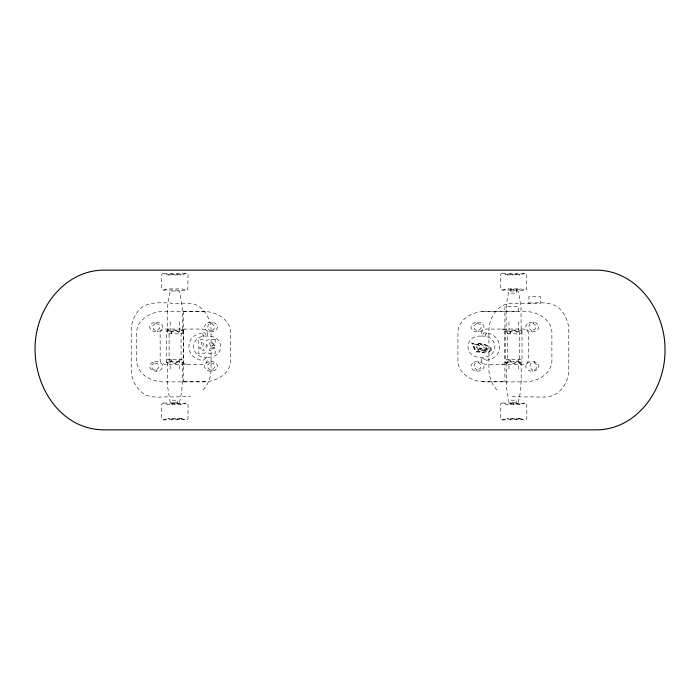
<?xml version="1.0" encoding="UTF-8"?>
<svg xmlns="http://www.w3.org/2000/svg" width="700" height="700" viewBox="0 0 700 700"><rect width="100%" height="100%" fill="white"/><g stroke="black" fill="none" stroke-linecap="round" stroke-linejoin="round"><path stroke-width="0.53" stroke-dasharray="3.5 2.62" d="M171.133 333.821C170.923 328.947 178.841 328.947 178.64 333.821M171.133 359.511C170.923 364.385 178.841 364.385 178.64 359.511M509.906 333.821C509.696 328.947 517.615 328.947 517.414 333.821M509.906 359.511C509.696 364.385 517.615 364.385 517.414 359.511M209.869 332.08L210.157 330.881L207.428 328.3L208.294 324.642L211.89 323.566L214.629 326.148L213.754 329.805L210.157 330.881M211.89 323.566L212.179 322.368M476.359 370.965L476.648 369.766L473.918 367.185L474.784 363.536L478.38 362.46L481.11 365.033L480.244 368.69L476.648 369.766M478.38 362.46L478.669 361.252M531.142 331.642L531.431 330.444L528.701 327.863L529.567 324.205L533.164 323.129L535.903 325.71L535.028 329.368L531.431 330.444M533.164 323.129L533.452 321.93M532.236 371.184L532.516 369.985L529.786 367.404L530.653 363.746L534.249 362.67L536.988 365.251L536.121 368.909L532.516 369.985M534.249 362.67L534.538 361.471M491.19 350.507L491.146 348.267L488.994 346.325M478.293 343.368L478.782 344.531L471.852 343L475.79 351.925M171.255 332.841L171.657 331.896M178.106 361.436L178.509 360.491M510.029 332.841L510.431 331.896M516.88 361.436L517.282 360.491M485.345 349.186L485.214 348.04L482.029 346.211M486.141 348.95L485.809 349.589C489.387 351.435 483.866 344.986 486.054 348.259L486.141 348.967M167.326 329.053L169.094 330.199L169.094 363.134L167.326 364.28M521.211 364.28L519.444 363.134L519.444 330.199L521.211 329.053M491.19 350.49C488.049 353.29 482.773 353.299 478.984 351.811M478.713 349.606L478.345 350.236L479.028 351.172A6.615 6.615 0 0 0 482.405 352.091L489.641 351.033M169.094 363.134L166.53 362.399L174.886 361.34L183.47 362.373L181.072 363.116L181.072 330.216L186.804 329.053M507.465 363.116L505.067 362.373L505.067 330.96L507.465 330.216L507.465 363.116L501.742 364.28M519.444 330.199L522.008 330.934L513.66 331.993L505.067 330.96M155.374 323.348L152.644 325.929L153.51 329.586L157.106 330.662L159.836 328.081L158.97 324.424L155.374 323.348L155.085 322.149L152.005 323.234L150.054 325.325L149.765 327.871L151.209 330.181L154 331.642L157.395 331.861L160.475 330.776L162.426 328.685L162.715 326.139L161.271 323.829L158.48 322.368L155.085 322.149M154.289 362.889L151.55 365.47L152.425 369.127L156.021 370.204L158.751 367.623L157.885 363.965L154.289 362.889L154 361.69L157.395 361.471L160.475 362.556L162.426 364.648L162.715 367.194L161.271 369.504L158.48 370.965L155.085 371.184L152.005 370.099L150.054 368.007L149.765 365.461L151.209 363.151L154 361.69M210.157 362.67L207.428 365.251L208.294 368.909L211.89 369.985L214.629 367.404L213.754 363.746L210.157 362.67L209.869 361.471L206.789 362.556L204.846 364.648L204.549 367.194L205.992 369.504L208.784 370.965L212.179 371.184L215.259 370.099L217.21 368.007L217.499 365.461L216.055 363.151L213.264 361.69L209.869 361.471M476.648 323.348L473.918 325.929L474.784 329.586L478.38 330.662L481.11 328.081L480.244 324.424L476.648 323.348L476.359 322.149L473.279 323.234L471.327 325.325L471.039 327.871L472.483 330.181L475.274 331.642L478.669 331.861L481.749 330.776L483.7 328.685L483.989 326.139L482.545 323.829L479.754 322.368L476.359 322.149M202.93 389.979C208.093 384.869 210.735 377.527 211.067 370.326L211.067 329.674C210.787 320.696 206.465 311.955 199.176 306.626C190.951 300.676 180.434 304.369 171.141 303.363L171.141 303.03C159.784 302.838 146.064 300.939 138.11 311.141C133.98 316.461 131.407 322.91 131.215 329.674L131.215 370.326C131.486 379.304 135.817 388.045 143.106 393.374C151.393 399.07 161.787 396.375 171.141 396.97L190.584 396.637M166.53 362.399L166.53 330.934L169.094 330.199M181.072 330.216L183.47 330.96L174.886 331.993L166.53 330.934M505.067 362.373L513.66 361.34L522.008 362.399L519.444 363.134M478.293 343.385L483.866 344.199L488.994 346.342M485.345 349.169L484.321 349.729M489.641 351.05C493.491 346.238 482.151 344.356 478.896 343.674L480.209 344.146M478.713 349.624L482.099 348.924L482.204 348.399M484.321 349.711L481.521 350.114L481.521 350.709A18.147 18.147 0 0 0 485.511 350.534L487.314 349.956L487.62 348.836M479.517 348.626L477.977 349.554L477.067 347.489A31.71 31.701 0 0 1 479.159 347.935L481.11 348.521L479.517 348.644M202.256 333.051C183.838 335.108 184.87 359.223 203.079 360.36L207.121 357.236C225.05 358.47 225.05 334.863 207.121 336.096C189.184 334.863 189.184 358.47 207.121 357.236C208.162 360.588 206.246 364.569 202.423 364.28L164.841 364.28L161.525 363.248L160.151 360.754L160.151 332.579L161.525 330.085L164.841 329.053L202.423 329.053C206.246 328.764 208.162 332.745 207.121 336.096L204.575 332.824L202.256 333.051L203.472 336.455L202.291 333.051M486.281 360.281C505.794 357.98 502.836 332.675 483.963 332.824L481.425 336.096C463.488 334.863 463.488 358.47 481.425 357.236C499.354 358.47 499.354 334.863 481.425 336.096C480.384 332.745 482.291 328.764 486.115 329.053L523.696 329.053L527.012 330.085L528.395 332.579L528.395 360.754L527.012 363.248L523.696 364.28L486.115 364.28C482.291 364.569 480.384 360.588 481.425 357.236L486.115 360.29M169.251 274.82L168.472 274.881L181.3 274.881L180.521 274.82M508.016 274.82L507.246 274.881L520.065 274.881L519.295 274.82M180.521 418.512L181.3 418.451L168.472 418.451L169.251 418.512M519.295 418.512L520.065 418.451L507.246 418.451L508.016 418.512M163.607 273.411L162.286 273.822L161.735 274.82L161.735 288.908L162.286 289.905L186.156 290.316L187.784 289.616L188.037 274.82L187.486 273.822L163.607 273.411L168.691 274.881M186.156 273.411L181.081 274.881M163.607 290.316L167.475 288.908L182.289 288.908L186.156 290.316M502.381 273.411L501.051 273.822L500.509 274.82L500.509 288.908L501.051 289.905L524.93 290.316L526.558 289.616L526.811 274.82L526.26 273.822L502.381 273.411L507.465 274.881M524.93 273.411L519.846 274.881M502.381 290.316L506.249 288.908L521.062 288.908L524.93 290.316M163.607 403.016L162.286 403.428L161.735 404.425L161.735 418.512L162.286 419.51L163.607 419.921L187.486 419.51L188.037 418.512L188.037 404.425L187.486 403.428L163.607 403.016L167.475 404.425L182.289 404.425L186.156 403.016M163.607 419.921L168.691 418.451M502.381 403.016L501.051 403.428L500.509 404.425L500.509 418.512L501.051 419.51L502.381 419.921L526.26 419.51L526.811 418.512L526.811 404.425L526.26 403.428L502.381 403.016L506.249 404.425L521.062 404.425L524.93 403.016M502.381 419.921L507.465 418.451M480.261 349.134L480.909 349.134M528.859 303.03C540.216 302.838 553.936 300.939 561.89 311.141C566.02 316.461 568.593 322.91 568.785 329.674L568.785 370.326C568.514 379.304 564.183 388.045 556.894 393.374C548.608 399.07 538.212 396.375 528.859 396.97L509.416 396.637M183.636 311.692L206.509 311.692M482.029 311.692L518.621 311.692L518.621 306.705L504.91 306.705L504.91 381.894M183.636 381.64L206.509 381.64M482.029 381.64L504.91 381.64M482.405 352.091L483.927 352.1M482.379 352.686L483.945 352.695M519.846 418.451L524.93 419.921M181.081 418.451L186.156 419.921M476.192 351.365L478.249 351.619L476.079 346.736L482.204 348.416M501.742 329.053L507.465 330.216M186.804 364.28L181.072 363.116M476.245 344.488L472.85 343.787L476.192 351.382M476.245 344.479L482.029 346.229M478.012 344.304L478.782 344.523M477.864 344.89L479.377 345.319M483.866 344.199L485.345 344.671M480.209 344.129L485.642 346.815L487.62 348.854M479.588 352.1L475.79 351.908L471.852 343M497.07 389.979C491.907 384.869 489.265 377.527 488.933 370.326L488.933 329.674C489.213 317.896 497.149 305.191 509.416 303.363L540.514 303.363L540.514 296.713L528.859 296.713L528.859 303.363M516.88 331.896L517.282 332.841M510.029 360.491L510.431 361.436M178.106 331.896L178.509 332.841M171.255 360.491L171.657 361.436M478.38 330.662L478.669 331.861M211.89 369.985L212.179 371.184M157.106 330.662L157.395 331.861M156.021 370.204L156.31 371.402M522.008 330.934L522.008 362.399M519.295 288.908L519.295 289.616L508.016 289.616L508.016 288.908M519.295 404.425L519.295 403.716L508.016 403.716L508.016 404.425M518.35 274.82L518.35 274.199L514.596 274.199L514.596 274.82M518.385 321.79L518.385 333.821M518.385 359.511L518.385 371.543M518.35 418.512L518.35 419.134L514.596 419.134L514.596 418.512M516.477 274.199L516.477 274.82M516.477 288.908L516.477 293.134L510.834 293.134L510.834 288.908M516.477 404.425L516.477 400.199L510.834 400.199L510.834 404.425M516.477 418.512L516.477 419.134M513.66 288.908L513.66 289.616M513.66 403.716L513.66 404.425M512.715 274.82L512.715 274.199L508.961 274.199L508.961 274.82M512.715 418.512L512.715 419.134L508.961 419.134L508.961 418.512M510.834 274.199L510.834 274.82M510.834 418.512L510.834 419.134M508.935 321.79L508.935 333.821M508.935 359.511L508.935 371.543M183.636 311.439L183.636 381.894M183.47 330.96L183.47 362.373M180.521 404.425L180.521 403.716L169.251 403.716L169.251 404.425M179.576 274.82L179.576 274.199L175.822 274.199L175.822 274.82M179.611 321.79L179.611 333.821M179.611 359.511L179.611 371.543M179.576 418.512L179.576 419.134L175.822 419.134L175.822 418.512M177.704 274.199L177.704 274.82M177.704 404.425L177.704 400.199L172.069 400.199L172.069 404.425M177.704 418.512L177.704 419.134M174.886 403.716L174.886 404.425M173.941 274.82L173.941 274.199L170.188 274.199L170.188 274.82M173.941 418.512L173.941 419.134L170.188 419.134L170.188 418.512M172.069 274.199L172.069 274.82M172.069 418.512L172.069 419.134M170.161 321.79L170.161 333.821M170.161 359.511L170.161 371.543M485.511 350.516A18.147 18.147 0 0 1 481.521 350.691M511.779 330.531A3.719 3.719 0 0 1 515.532 330.531M515.532 362.801A3.719 3.719 0 0 1 511.779 362.801M173.005 330.531A3.719 3.719 0 0 1 176.759 330.531M176.759 362.801A3.719 3.719 0 0 1 173.005 362.801M167.396 310.625L167.379 333.821L182.394 333.821L182.21 307.02L179.576 291.025L170.188 291.025L168.079 301.63L167.396 310.625M182.394 380.905L181.685 391.703L179.576 402.308L170.188 402.308L167.554 386.321L167.379 359.511L182.394 359.511L182.394 380.905M506.17 310.625L506.153 333.821L521.168 333.821L520.984 307.02L518.35 291.025L508.961 291.025L507.106 299.845L506.17 310.625M521.168 380.905L520.459 391.703L518.35 402.308L508.961 402.308L506.327 386.321L506.153 359.511L521.168 359.511L521.168 380.905M526.12 364.648L525.822 367.194L527.266 369.504L530.058 370.965L533.452 371.184L536.532 370.099L538.484 368.007L538.773 365.461L537.329 363.151L534.538 361.69L531.142 361.471L528.062 362.556L526.12 364.648M137.428 327.066L136.666 331.424L136.666 361.909C137.847 374.658 151.673 381.684 163.31 381.894L203.963 381.894C215.591 381.684 229.416 374.658 230.606 361.909L230.606 331.424C229.416 318.675 215.591 311.649 203.963 311.439L163.31 311.439C152.827 311.736 141.593 316.916 137.428 327.066M458.701 327.066L457.94 331.424L457.94 361.909C459.121 374.658 472.946 381.684 484.575 381.894L525.236 381.894C536.865 381.684 550.69 374.658 551.88 361.909L551.88 331.424C550.69 318.675 536.865 311.649 525.236 311.439L484.575 311.439C474.101 311.736 462.866 316.916 458.701 327.066M486.246 333.051L485.065 336.455L486.281 333.051M213.631 344.251L213.229 345.31L212.135 345.074L212.695 345.957L211.759 346.64L212.826 346.78L212.826 347.874L213.649 347.209L214.428 347.909L214.428 346.78L215.591 346.544L214.611 345.957L215.162 345.03L214.069 345.293L213.631 344.251M205.992 323.829L204.549 326.139L204.846 328.685L206.789 330.776L209.869 331.861L213.264 331.642L216.055 330.181L217.499 327.871L217.21 325.325L215.259 323.234L212.179 322.149L208.784 322.368L205.992 323.829M472.483 363.151L471.039 365.461L471.327 368.007L473.279 370.099L476.359 371.184L479.754 370.965L482.545 369.504L483.989 367.194L483.7 364.648L481.749 362.556L478.669 361.471L475.274 361.69L472.483 363.151M527.266 323.829L525.822 326.139L526.12 328.685L528.062 330.776L531.142 331.861L534.538 331.642L537.329 330.181L538.773 327.871L538.484 325.325L536.532 323.234L533.452 322.149L530.058 322.368L527.266 323.829M215.197 339.325L210.543 339.342A9.1 9.1 0 0 0 206.754 340.524A10.421 10.421 0 0 0 202.72 339.325L198.188 339.325L198.188 347.139L201.294 347.139L201.294 342.248A9.774 9.774 0 0 1 204.242 342.65A5.933 5.933 0 0 0 204.242 350.227A7.35 7.35 0 0 1 201.25 350.691L201.25 348.819L198.188 348.819L198.188 353.509L202.099 353.509A11.629 11.629 0 0 0 206.692 352.223A7.621 7.621 0 0 0 210.831 353.509L215.206 353.509L215.206 348.731L212.144 348.731L212.144 350.665A5.723 5.723 0 0 1 209.23 350.28A6.422 6.422 0 0 0 209.23 342.72A9.231 9.231 0 0 1 212.117 342.221L212.117 343.569L215.197 343.569L215.197 339.325M206.71 344.514A3.027 3.027 0 0 0 206.71 348.364A3.395 3.395 0 0 0 206.71 344.514"/><path stroke-width="1.05" d="M37.31 329.332C26.784 373.074 53.602 428.592 102.874 429.852L597.126 429.852C637.892 429.065 665.516 388.194 665 350C665.516 311.806 637.892 270.935 597.126 270.148L102.874 270.148C69.921 270.707 44.231 298.585 37.31 329.332"/></g></svg>
